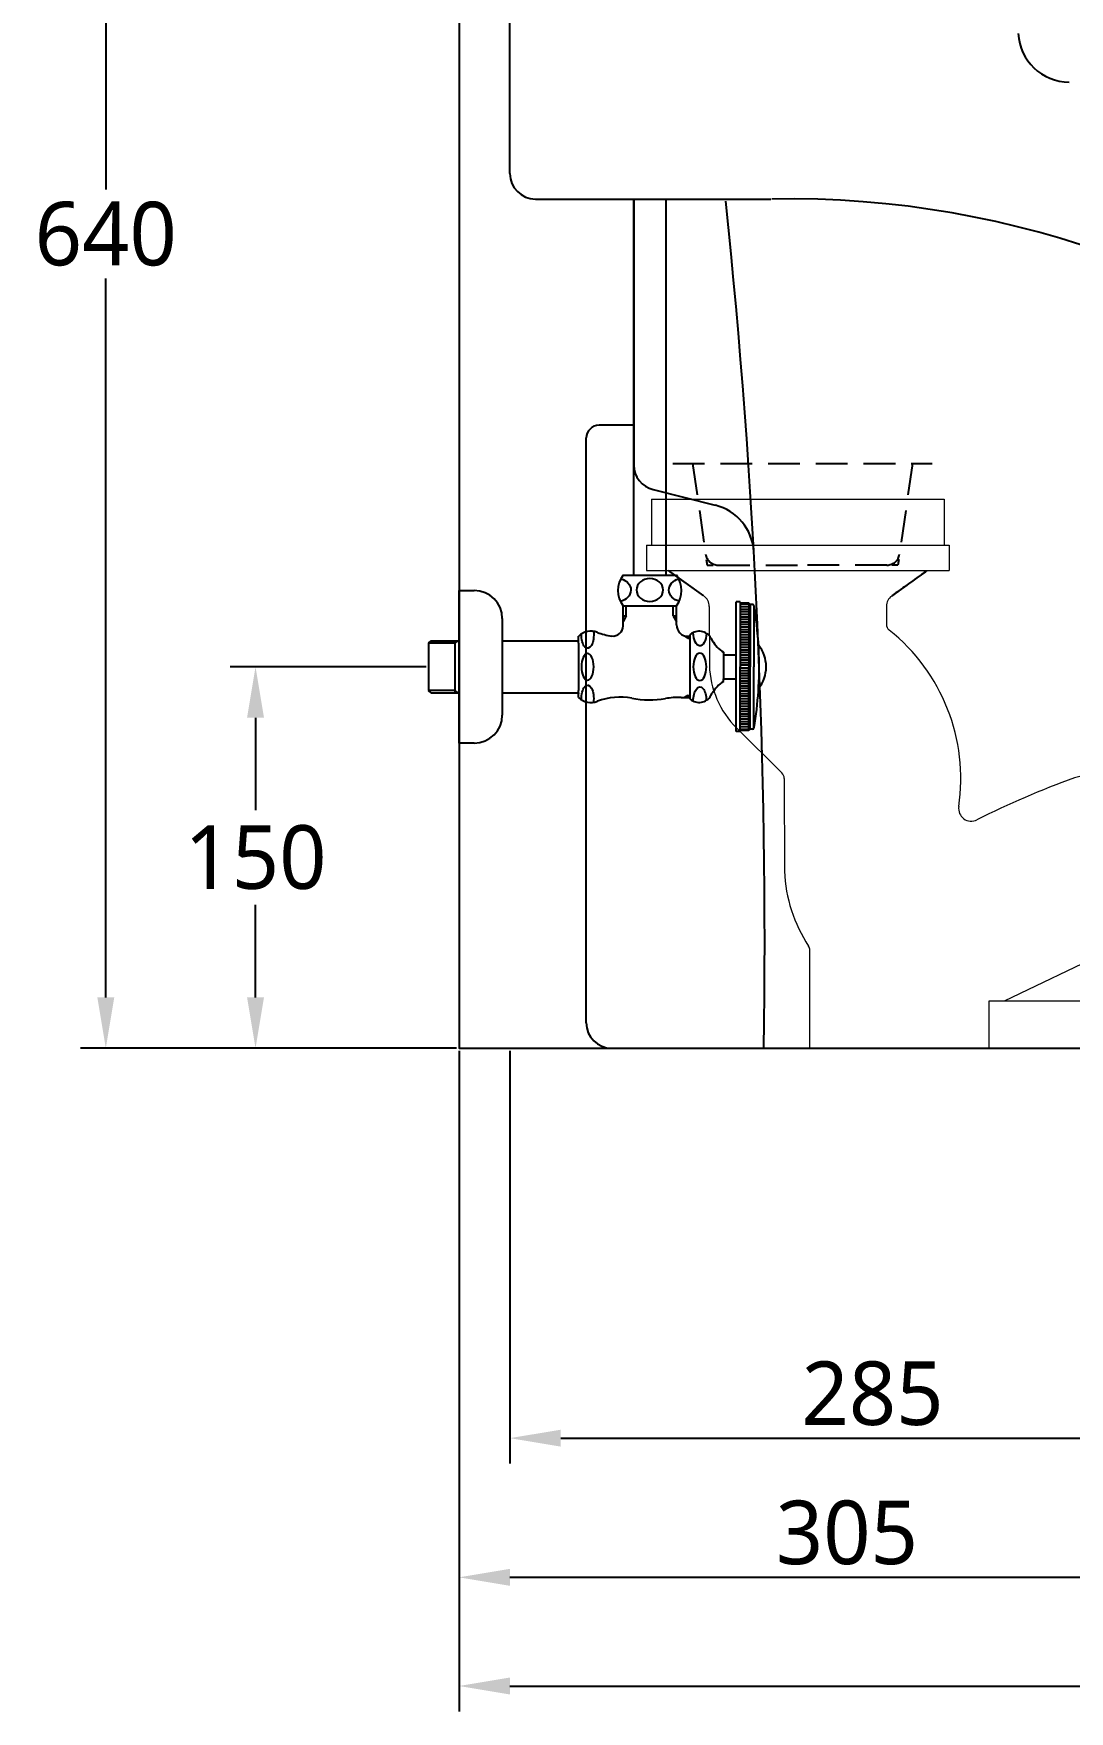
# Model space of a CAD drawing. Header units: millimetres. Extents: x 9575 to 12140, y 93 to 2418.
# Drawn here: x 9575 to 9983, y 93 to 753 of the extents above; entities that cross this region are included whole.
import ezdxf

# ---------------------------------------------------------------- set-up
doc = ezdxf.new("R2010")
doc.units = ezdxf.units.MM
doc.linetypes.add('CENTER', pattern=[50.8, 31.75, -6.35, 6.35, -6.35])
doc.linetypes.add('HIDDEN', pattern=[0.375, 0.25, -0.125])
for name, color, linetype in [('1', 1, 'Continuous'), ('2', 2, 'Continuous'), ('3', 3, 'Continuous'), ('4', 4, 'Continuous'), ('6', 6, 'Continuous'), ('CEN', 1, 'CENTER')]:
    doc.layers.add(name, color=color, linetype=linetype)
doc.styles.get("Standard").update_dxf_attribs({"font": 'NanumGothic.ttf'})
doc.dimstyles.new('ISO-25', dxfattribs={"dimtxt": 20, "dimasz": 20, "dimexe": 3, "dimexo": 1, "dimgap": 5, "dimtad": 1, "dimtoh": 1, "dimdec": 0, "dimtxsty": 'Standard', "dimcen": 0, "dimclrd": 3, "dimclre": 3, "dimclrt": 2, "dimadec": 0, "dimazin": 0, "dimtfac": 1, "dimtdec": 0, "dimtmove": 0, "dimatfit": 3, "dimfxl": 0, "dimarcsym": 0})

# ---------------------------------------------------------------- blocks, each defined once
blk = doc.blocks.new('*D32')
at = {"color": 3, "lineweight": -2}
for p, q in [((9762.67, 352.83), (9762.67, 190.46)), ((10047.79, 296.45), (10047.79, 190.46)), ((9782.67, 200.46), (10027.79, 200.46))]:
    blk.add_line(p, q, dxfattribs=at)
at = {"color": 3}
for points in [[(9782.67, 203.79), (9782.67, 197.12), (9762.67, 200.46)], [(10027.79, 203.79), (10027.79, 197.12), (10047.79, 200.46)]]:
    blk.add_solid(points, dxfattribs=at)
at = {"layer": 'Defpoints', "color": 0}
for p in [(9762.67, 353.83), (10047.79, 297.45), (10047.79, 200.46)]:
    blk.add_point(p, dxfattribs=at)
at = {"color": 2, "insert": (9905.23, 217.96), "char_height": 25, "attachment_point": 5}
blk.add_mtext('285', dxfattribs=at)
blk = doc.blocks.new('*D35')
at = {"layer": '3', "color": 3, "lineweight": -2}
for p, q in [((9742.67, 331.91), (9742.67, 135.72)), ((10047.67, 277.99), (10047.67, 135.72)), ((9762.67, 145.72), (10027.67, 145.72))]:
    blk.add_line(p, q, dxfattribs=at)
at = {"layer": '3', "color": 3}
for points in [[(9762.67, 149.05), (9762.67, 142.38), (9742.67, 145.72)], [(10027.67, 149.05), (10027.67, 142.38), (10047.67, 145.72)]]:
    blk.add_solid(points, dxfattribs=at)
at = {"layer": 'Defpoints', "color": 0}
for p in [(9742.67, 332.91), (10047.67, 278.99), (10047.67, 145.72)]:
    blk.add_point(p, dxfattribs=at)
at = {"layer": '3', "color": 2, "insert": (9895.17, 163.22), "char_height": 25, "attachment_point": 5}
blk.add_mtext('305', dxfattribs=at)
blk = doc.blocks.new('*D36')
at = {"color": 3, "lineweight": -2}
for p, q in [((9729.8, 503.83), (9652.67, 503.83)), ((9662.67, 483.83), (9662.67, 447.4)), ((9662.67, 373.83), (9662.67, 410.25)), ((9741.67, 353.83), (9652.67, 353.83))]:
    blk.add_line(p, q, dxfattribs=at)
at = {"color": 3}
for points in [[(9659.34, 483.83), (9666.01, 483.83), (9662.67, 503.83)], [(9659.34, 373.83), (9666.01, 373.83), (9662.67, 353.83)]]:
    blk.add_solid(points, dxfattribs=at)
at = {"layer": 'Defpoints', "color": 0}
for p in [(9662.67, 503.83), (9730.8, 503.83), (9742.67, 353.83)]:
    blk.add_point(p, dxfattribs=at)
at = {"color": 2, "insert": (9662.67, 428.83), "char_height": 25, "attachment_point": 5}
blk.add_mtext('150', dxfattribs=at)
blk = doc.blocks.new('*D38')
at = {"color": 3, "lineweight": -2}
for p, q in [((9772.25, 994.26), (9593.81, 994.26)), ((9603.81, 974.26), (9603.81, 691.54)), ((9603.81, 373.83), (9603.81, 656.54)), ((9741.67, 353.83), (9593.81, 353.83))]:
    blk.add_line(p, q, dxfattribs=at)
at = {"color": 3}
for points in [[(9600.48, 974.26), (9607.15, 974.26), (9603.81, 994.26)], [(9600.48, 373.83), (9607.15, 373.83), (9603.81, 353.83)]]:
    blk.add_solid(points, dxfattribs=at)
at = {"layer": 'Defpoints', "color": 0}
for p in [(9603.81, 994.26), (9773.25, 994.26), (9742.67, 353.83)]:
    blk.add_point(p, dxfattribs=at)
at = {"color": 2, "insert": (9603.81, 674.04), "char_height": 25, "attachment_point": 5}
blk.add_mtext('640', dxfattribs=at)
blk = doc.blocks.new('BGFB')
at = {"color": 2, "linetype": 'Continuous', "lineweight": 0}
for p, q in [((-57.5, 0), (57.5, 0)), ((-57.5, 0), (-57.5, -18)), ((57.5, 0), (57.5, -18)), ((-59.5, -18), (59.5, -18)), ((-59.5, -18), (-59.5, -28)), ((59.5, -18), (59.5, -28)), ((-59.5, -28), (59.5, -28)), ((-36.9, -38.04), (-50.78, -28)), ((36.9, -38.06), (50.8, -28)), ((-34.8, -42.11), (-34.78, -65.34)), ((34.83, -42.09), (34.8, -49.08)), ((-24.1, -89.92), (-6.23, -107.64)), ((-5.34, -109.77), (-5.28, -146.31)), ((4.73, -215.9), (4.73, -177.41)), ((127.84, -174.94), (81.13, -197.34)), ((127.84, -174.94), (135.25, -174.94)), ((138.25, -177.94), (138.25, -197.34)), ((207.14, -196.84), (207.14, -171.61)), ((207.34, -174.14), (245.63, -196.43)), ((151.35, -181.34), (192.35, -181.34)), ((151.35, -183.09), (192.35, -183.09)), ((144.35, -188.34), (144.35, -208.9)), ((146.35, -188.09), (146.35, -208.59)), ((197.35, -188.09), (197.35, -208.59)), ((199.35, -188.34), (199.35, -208.9)), ((144.35, -197.34), (75.09, -197.34)), ((75.09, -197.34), (75.09, -215.9)), ((130.19, -197.34), (130.19, -202.4)), ((199.35, -196.84), (269.24, -196.84)), ((213.73, -202.4), (213.73, -196.84)), ((269.24, -196.84), (269.24, -215.9)), ((144.35, -202.4), (130.19, -202.4)), ((199.35, -202.4), (213.73, -202.4)), ((4.73, -215.9), (269.24, -215.9)), ((151.35, -213.59), (192.35, -213.59)), ((117.84, -240.9), (117.84, -243.9)), ((118.52, -240.4), (118.34, -240.4)), ((118.52, -240.4), (225.36, -240.4)), ((225.86, -240.9), (225.86, -243.9)), ((118.54, -244.4), (118.34, -244.4)), ((118.54, -244.4), (225.36, -244.4)), ((120.35, -250.4), (223.35, -250.4)), ((120.65, -254.4), (223.05, -254.4))]:
    blk.add_line(p, q, dxfattribs=at)
at = {"color": 3, "linetype": 'Continuous', "lineweight": 0}
for p, q in [((117.84, -275.32), (117.84, -215.9)), ((225.86, -273.83), (225.86, -215.9))]:
    blk.add_line(p, q, dxfattribs=at)
at = {"color": 2}
for p, q in [((118.52, -240.4), (118.41, -215.9)), ((225.28, -215.9), (225.17, -240.4)), ((225.17, -240.4), (223.35, -240.4)), ((120.35, -250.4), (118.34, -250.4)), ((118.54, -244.4), (120.65, -244.4)), ((118.57, -250.4), (118.54, -244.4)), ((223.05, -244.4), (225.15, -244.4)), ((225.36, -250.4), (223.35, -250.4)), ((225.15, -244.4), (225.13, -250.4)), ((118.34, -254.4), (120.65, -254.4)), ((118.6, -256.9), (118.59, -254.4)), ((120.45, -263.9), (118.6, -256.9)), ((223.05, -254.4), (225.36, -254.4)), ((225.1, -256.9), (223.25, -263.9)), ((225.11, -254.4), (225.1, -256.9)), ((122.45, -263.9), (120.45, -263.9)), ((122.45, -263.9), (171.85, -263.9)), ((171.85, -263.9), (221.25, -263.9)), ((223.25, -263.9), (221.25, -263.9))]:
    blk.add_line(p, q, dxfattribs=at)
blk.add_line((120.35, -240.4), (118.52, -240.4))
at = {"color": 2, "linetype": 'Continuous', "lineweight": 0}
for centre in [(153.85, -188.62), (153.85, -193.62), (153.85, -198.62), (153.85, -203.62), (153.85, -208.62)]:
    blk.add_circle(centre, 1.5, dxfattribs=at)
for centre, radius, start, end in [((-39.8, -42.12), 5, 0.04466, 54.10673), ((39.83, -42.11), 5, 125.8861, 179.75562), ((37.8, -49.09), 3, 179.75562, 231.4151), ((-10.7, -109.88), 74.76, 351.54677, 51.4151), ((1.61, -64.14), 36.41, 181.8849, 225.07334), ((-8.34, -109.77), 3, 0.08945, 45.24079), ((239.79, -464.95), 378.84, 110.24375, 116.5549), ((131.95, -202.93), 96.26, 63.28091, 103.9725), ((140.19, -174.04), 67, 2.08282, 58.46047), ((68.2, -121.6), 5, 171.54677, 296.5549), ((52.79, -143.8), 58.13, 182.47622, 213.35345), ((1.73, -177.41), 3, 0, 33.35345), ((135.25, -177.94), 3, 0, 90), ((151.35, -188.34), 7, 90, 180), ((151.35, -188.09), 5, 90, 180), ((192.35, -188.34), 7, 360, 90), ((192.35, -188.09), 5, 0, 90), ((247.14, -193.84), 3, 239.7939, 270), ((151.35, -208.9), 7, 179.73808, 270), ((151.35, -208.59), 5, 180, 270), ((192.35, -208.59), 5, 270, 0), ((192.35, -208.9), 7, 270, 0), ((118.34, -240.9), 0.5, 90, 180), ((118.34, -243.9), 0.5, 180, 270), ((225.36, -240.9), 0.5, 0, 90), ((225.36, -243.9), 0.5, 270, 360), ((118.34, -250.9), 0.5, 90, 180), ((225.36, -250.9), 0.5, 0, 90), ((118.34, -253.9), 0.5, 180, 270), ((225.36, -253.9), 0.5, 270, 0)]:
    blk.add_arc(centre, radius, start, end, dxfattribs=at)
at = {"color": 3, "linetype": 'Continuous', "lineweight": 0}
blk.add_spline([(117.84, -275.32), (166.15, -271.49), (199.41, -276.45), (225.86, -273.83)], degree=3, dxfattribs=at)
at = {"layer": '1', "color": 252, "linetype": 'Continuous'}
for q in [(-50.8, -28), (-50.14, -28.48), (-50.14, -28.48), (-50.14, -28.48)]:
    blk.add_line((-36.9, -38.04), q, dxfattribs=at)
at = {"layer": '1', "color": 2, "linetype": 'Continuous'}
for centre in [(159.85, -188.62), (159.85, -188.62), (165.85, -188.62), (165.85, -188.62), (171.85, -188.62), (177.85, -188.62), (177.85, -188.62), (183.85, -188.62), (183.85, -188.62), (189.85, -188.62), (189.85, -188.62), (159.85, -193.62), (159.85, -193.62), (159.85, -198.62), (159.85, -198.62), (165.85, -193.62), (165.85, -193.62), (165.85, -198.62), (165.85, -198.62), (171.85, -193.62), (171.85, -198.62), (177.85, -193.62), (177.85, -193.62), (177.85, -198.62), (177.85, -198.62), (183.85, -193.62), (183.85, -193.62), (183.85, -198.62), (183.85, -198.62), (189.85, -193.62), (189.85, -193.62), (189.85, -198.62), (189.85, -198.62), (159.85, -203.62), (159.85, -203.62), (165.85, -203.62), (165.85, -203.62), (171.85, -203.62), (177.85, -203.62), (177.85, -203.62), (183.85, -203.62), (183.85, -203.62), (189.85, -203.62), (189.85, -203.62), (159.85, -208.62), (159.85, -208.62), (165.85, -208.62), (165.85, -208.62), (171.85, -208.62), (171.85, -208.62), (177.85, -208.62), (177.85, -208.62), (183.85, -208.62), (183.85, -208.62), (189.85, -208.62), (189.85, -208.62)]:
    blk.add_circle(centre, 1.5, dxfattribs=at)
at = {"layer": '1', "color": 252, "linetype": 'Continuous'}
for centre in [(171.85, -188.62), (171.85, -193.62), (171.85, -198.62), (171.85, -203.62)]:
    blk.add_circle(centre, 1.5, dxfattribs=at)
for points, degree in [([(50.14, -28.48), (36.94, -38.03)], 1), ([(50.14, -28.48), (45.74, -31.66), (41.34, -34.85), (36.94, -38.03)], 3), ([(50.14, -28.48), (36.94, -38.03)], 1), ([(50.14, -28.48), (45.74, -31.66), (41.34, -34.85), (36.94, -38.03)], 3), ([(197.87, -139.92), (198.2, -140.47), (198.52, -141.02), (198.83, -141.58)], 3), ([(197.87, -139.92), (198.2, -140.47), (198.52, -141.02), (198.83, -141.58)], 3)]:
    blk.add_open_spline(points, degree=degree, dxfattribs=at)
at = {"layer": 'CEN'}
blk.add_line((171.85, -269.9), (171.85, -196.9), dxfattribs=at)
blk = doc.blocks.new('*D47')
at = {"color": 3, "lineweight": -2}
for p, q in [((10499.31, 723.72), (10499.31, 92.97)), ((9742.67, 352.83), (9742.67, 92.97)), ((9762.67, 102.97), (10479.31, 102.97))]:
    blk.add_line(p, q, dxfattribs=at)
at = {"color": 3}
for points in [[(9762.67, 106.31), (9762.67, 99.64), (9742.67, 102.97)], [(10479.31, 106.31), (10479.31, 99.64), (10499.31, 102.97)]]:
    blk.add_solid(points, dxfattribs=at)
at = {"layer": 'Defpoints', "color": 0}
for p in [(10499.31, 724.72), (9742.67, 353.83), (10499.31, 102.97)]:
    blk.add_point(p, dxfattribs=at)
at = {"color": 2, "insert": (10120.99, 120.47), "char_height": 25, "attachment_point": 5}
blk.add_mtext('755', dxfattribs=at)

msp = doc.modelspace()

# ---------------------------------------------------------------- linework, layer by layer
for p, q in [((9762.71, 697.83), (9762.71, 946.83)), ((9772.71, 687.83), (9865.29, 687.83)), ((9811.42, 687.83), (9811.42, 583.21)), ((9811.42, 598.83), (9797.71, 598.83)), ((9792.71, 363.83), (9792.71, 593.83)), ((9819, 573.51), (9843.44, 567.39)), ((9802.71, 353.83), (10372.13, 353.83))]:
    msp.add_line(p, q)
at = {"color": 2}
for p in [(9802.71, 353.83), (9822.71, 353.83)]:
    msp.add_line(p, (10372.13, 353.83), dxfattribs=at)
for centre, radius, start, end in [((9982.51, 753.83), 20, 182.65582, 270), ((9772.71, 697.83), 10, 180, 270), ((9872.29, 315.48), 372.4, 5.90956, 91.01549), ((9797.71, 593.83), 5, 90, 180), ((9821.42, 583.21), 10, 180, 255.96294), ((9838.59, 547.99), 20, 3.15582, 75.96294), ((9802.71, 363.83), 10, 180, 270)]:
    msp.add_arc(centre, radius, start, end)
at = {"color": 0}
msp.add_arc((7040.13, 393.7), 2822.71, 359.19068, 5.96465, dxfattribs=at)
at = {"layer": '2', "color": 0, "linetype": 'HIDDEN', "ltscale": 50}
for p, q in [((9826.71, 583.83), (9928.71, 583.83)), ((9834.5, 583.83), (9839.6, 548.12)), ((9920.93, 583.83), (9915.83, 548.12)), ((9839.89, 546.1), (9840.21, 543.83)), ((9840.21, 543.83), (9842.6, 543.83)), ((9844.55, 543.83), (9877.71, 543.83)), ((9910.88, 543.83), (9877.71, 543.83)), ((9915.21, 543.83), (9912.84, 543.83)), ((9915.54, 546.1), (9915.21, 543.83))]:
    msp.add_line(p, q, dxfattribs=at)
for centre, start, end in [((9844.55, 548.83), 188.1301, 270), ((9910.88, 548.83), 270, 351.8699)]:
    msp.add_arc(centre, 5, start, end, dxfattribs=at)
at = {"layer": '4'}
for p, q in [((9811.32, 687.83), (9811.32, 539.83)), ((9824.02, 687.83), (9824.02, 539.83)), ((9807.17, 539.83), (9811.32, 539.83)), ((9811.32, 539.83), (9828.17, 539.83)), ((9742.67, 473.83), (9742.67, 533.83)), ((9742.67, 533.83), (9748.67, 533.83)), ((9853.17, 529.33), (9851.67, 529.33)), ((9851.67, 528.33), (9851.67, 529.33)), ((9851.67, 503.83), (9851.67, 528.33)), ((9853.17, 529.13), (9853.17, 529.33)), ((9853.17, 529.13), (9853.17, 503.83)), ((9856.67, 528.42), (9853.17, 528.42)), ((9856.67, 528.83), (9853.47, 528.83)), ((9857.17, 528.33), (9856.67, 528.83)), ((9856.67, 528.83), (9856.67, 503.83)), ((9858, 528.33), (9857.17, 528.33)), ((9857.17, 528.33), (9857.17, 503.83)), ((9759.67, 522.83), (9759.67, 484.83)), ((9807.17, 527.83), (9828.17, 527.83)), ((9807.17, 519.92), (9807.17, 527.83)), ((9807.17, 523.83), (9808.42, 523.83)), ((9808.42, 523.83), (9807.17, 521.66)), ((9808.42, 523.83), (9808.42, 527.83)), ((9826.92, 523.83), (9826.92, 527.83)), ((9826.92, 523.83), (9828.17, 523.83)), ((9826.92, 523.83), (9828.17, 521.66)), ((9828.17, 520.33), (9828.17, 527.83)), ((9856.67, 527.42), (9853.17, 527.42)), ((9856.67, 526.42), (9853.17, 526.42)), ((9856.67, 525.42), (9853.17, 525.42)), ((9856.67, 524.42), (9853.17, 524.42)), ((9856.67, 523.42), (9853.17, 523.42)), ((9856.67, 522.42), (9853.17, 522.42)), ((9856.67, 521.42), (9853.17, 521.42)), ((9858.59, 527.83), (9858.59, 503.83)), ((9789.67, 513.08), (9789.67, 515.83)), ((9832.67, 515.08), (9831.37, 516.02)), ((9832.67, 515.83), (9833.59, 515.83)), ((9832.67, 515.08), (9832.67, 515.83)), ((9832.67, 515.08), (9833.59, 515.08)), ((9833.59, 515.83), (9833.59, 516.55)), ((9833.59, 491.83), (9833.59, 515.83)), ((9841.7, 515.15), (9842.25, 514.19)), ((9856.67, 520.42), (9853.17, 520.42)), ((9856.67, 519.42), (9853.17, 519.42)), ((9856.67, 518.42), (9853.17, 518.42)), ((9856.67, 517.42), (9853.17, 517.42)), ((9856.67, 516.42), (9853.17, 516.42)), ((9856.67, 515.42), (9853.17, 515.42)), ((9730.67, 513.08), (9731.67, 514.08)), ((9741.17, 513.08), (9730.67, 513.08)), ((9730.8, 494.58), (9730.8, 513.08)), ((9731.67, 514.08), (9742.67, 514.08)), ((9741.17, 493.58), (9741.17, 514.08)), ((9741.17, 513.08), (9742.17, 514.08)), ((9742.67, 513.46), (9742.67, 494.19)), ((9759.67, 514.08), (9789.67, 514.08)), ((9789.67, 513.08), (9789.67, 494.58)), ((9846.59, 509.56), (9846.59, 508.58)), ((9846.59, 508.58), (9846.59, 499.08)), ((9846.59, 508.58), (9851.67, 508.58)), ((9856.67, 514.42), (9853.17, 514.42)), ((9856.67, 513.42), (9853.17, 513.42)), ((9856.67, 512.42), (9853.17, 512.42)), ((9856.67, 511.42), (9853.17, 511.42)), ((9856.67, 510.42), (9853.17, 510.42)), ((9856.67, 509.42), (9853.17, 509.42)), ((9856.67, 508.42), (9853.17, 508.42)), ((9851.67, 478.33), (9851.67, 503.83)), ((9856.67, 507.42), (9853.17, 507.42)), ((9856.67, 506.42), (9853.17, 506.42)), ((9856.67, 505.42), (9853.17, 505.42)), ((9856.67, 504.42), (9853.17, 504.42)), ((9853.17, 478.53), (9853.17, 503.83)), ((9856.67, 503.24), (9853.17, 503.24)), ((9856.67, 502.24), (9853.17, 502.24)), ((9856.67, 478.83), (9856.67, 503.83)), ((9857.17, 479.33), (9857.17, 503.83)), ((9858.59, 479.83), (9858.59, 503.83)), ((9846.59, 499.08), (9851.67, 499.08)), ((9846.59, 498.09), (9846.59, 499.08)), ((9856.67, 501.24), (9853.17, 501.24)), ((9856.67, 500.24), (9853.17, 500.24)), ((9856.67, 499.24), (9853.17, 499.24)), ((9856.67, 498.24), (9853.17, 498.24)), ((9856.67, 497.24), (9853.17, 497.24)), ((9856.67, 496.24), (9853.17, 496.24)), ((9856.67, 495.24), (9853.17, 495.24)), ((9741.17, 494.58), (9730.67, 494.58)), ((9731.67, 493.58), (9730.67, 494.58)), ((9731.67, 493.58), (9742.67, 493.58)), ((9742.17, 493.58), (9741.17, 494.58)), ((9759.67, 493.58), (9789.67, 493.58)), ((9789.67, 491.83), (9789.67, 494.58)), ((9789.67, 493.58), (9789.67, 493.4)), ((9789.67, 491.83), (9789.67, 493.4)), ((9829.96, 491.83), (9833.59, 491.83)), ((9832.67, 492.58), (9831.37, 491.83)), ((9832.67, 492.58), (9833.59, 492.58)), ((9832.67, 491.83), (9832.67, 492.58)), ((9833.59, 491.11), (9833.59, 491.83)), ((9841.7, 492.51), (9842.25, 493.46)), ((9856.67, 494.24), (9853.17, 494.24)), ((9856.67, 493.24), (9853.17, 493.24)), ((9856.67, 492.24), (9853.17, 492.24)), ((9856.67, 491.24), (9853.17, 491.24)), ((9856.67, 490.24), (9853.17, 490.24)), ((9856.67, 489.24), (9853.17, 489.24)), ((9856.67, 488.24), (9853.17, 488.24)), ((9856.67, 487.24), (9853.17, 487.24)), ((9856.67, 486.24), (9853.17, 486.24)), ((9856.67, 485.24), (9853.17, 485.24)), ((9856.67, 484.24), (9853.17, 484.24)), ((9856.67, 483.24), (9853.17, 483.24)), ((9856.67, 482.24), (9853.17, 482.24)), ((9853.17, 478.33), (9851.67, 478.33)), ((9856.67, 481.24), (9853.17, 481.24)), ((9856.67, 480.24), (9853.17, 480.24)), ((9856.67, 479.24), (9853.17, 479.24)), ((9853.17, 478.33), (9853.17, 478.53)), ((9856.67, 478.83), (9853.47, 478.83)), ((9857.17, 479.33), (9856.67, 478.83)), ((9858, 479.33), (9857.17, 479.33)), ((9748.67, 473.83), (9742.67, 473.83))]:
    msp.add_line(p, q, dxfattribs=at)
for centre, radius, start, end in [((9815.17, 533.83), 10, 143.1301, 216.8699), ((9820.17, 533.83), 10, 323.1301, 36.8699), ((9748.67, 522.83), 11, 0, 90), ((9853.47, 529.13), 0.3, 180, 270), ((9858, 527.63), 0.7, 9.49341, 90), ((9715.67, 503.83), 145, 1.94314, 9.49341), ((9794.58, 510.83), 7, 69.03386, 134.51294), ((9805.97, 540.55), 24.83, 249.03386, 262.28832), ((9803.17, 519.92), 4, 262.28832, 0), ((9832.67, 520.33), 4.5, 180, 270), ((9837.06, 512.47), 5.36, 30, 130.43057), ((9854.38, 521.19), 14, 210, 236.19018), ((9715.67, 503.83), 145, 350.50659, 1.94314), ((9849.42, 503.78), 14, 0.24727, 38.21407), ((9849.42, 503.9), 14, 321.78593, 359.75273), ((9854.38, 486.46), 14, 123.80982, 150), ((9794.58, 496.82), 7, 225.5, 290.96614), ((9805.97, 467.1), 24.83, 79.26272, 110.96614), ((9817.67, 528.83), 38, 259.26273, 279.30483), ((9829.96, 453.83), 38, 90, 99.30482), ((9837.06, 495.18), 5.36, 229.56943, 330), ((9748.67, 484.83), 11, 270, 0), ((9853.47, 478.53), 0.3, 90, 180), ((9858, 480.03), 0.7, 270, 350.50659)]:
    msp.add_arc(centre, radius, start, end, dxfattribs=at)
at = {"layer": '4', "extrusion": (0, 0, -1)}
for centre, major_axis, ratio, start_param, end_param in [((9804.99, 534.05), (-5.23, 0), 0.866391, 1.824119, 4.49897), ((9830.45, 534.05), (-5.23, 0), 0.866391, 4.942097, 7.58465), ((9793.23, 516.33), (0, -5.22), 0.46009, 4.433611, 7.934688), ((9837.35, 517.42), (0, -5.4), 0.478204, 4.79078, 7.834251), ((9793.23, 491.41), (0, -5.22), 0.46009, 1.472186, 5.009627), ((9837.35, 490.51), (0, -5.4), 0.478204, 1.540108, 4.68362)]:
    msp.add_ellipse(centre, major_axis=major_axis, ratio=ratio, start_param=start_param, end_param=end_param, dxfattribs=at)
for centre, major_axis, ratio in [((9817.67, 534.05), (-5.23, 0), 0.866391), ((9793.23, 503.83), (0, -5.22), 0.46009), ((9837.35, 503.83), (0, -5.4), 0.478204)]:
    msp.add_ellipse(centre, major_axis=major_axis, ratio=ratio, dxfattribs=at)
at = {"layer": '6'}
msp.add_lwpolyline([(12139.63, 2278.86), (9742.67, 2278.86), (9742.67, 353.83), (11670.17, 353.83), (11670.17, 1353.83)], dxfattribs=at)

# ---------------------------------------------------------------- block references
at = {"color": 1}
msp.add_blockref('BGFB', (9875.87, 569.73), dxfattribs=at)

# ---------------------------------------------------------------- dimensions: what is measured, and where the dimension line sits
dim = msp.add_linear_dim(base=(9603.81, 994.26), p1=(9742.67, 353.83), p2=(9773.25, 994.26), angle=90, text='640', dimstyle='ISO-25', override={"dimtxt": 25, "dimexe": 10, "dimtih": 1, "dimarcsym": 1})
dim.commit()
dim.dimension.update_dxf_attribs({"geometry": '*D38', "text_midpoint": (9603.81, 674.04)})
dim = msp.add_linear_dim(base=(10499.31, 102.97), p1=(9742.67, 353.83), p2=(10499.31, 724.72), text='755', dimstyle='ISO-25', override={"dimtxt": 25, "dimexe": 10, "dimarcsym": 1})
dim.commit()
dim.dimension.update_dxf_attribs({"geometry": '*D47', "text_midpoint": (10120.99, 102.97), "dimtype": 160})
dim = msp.add_linear_dim(base=(9662.67, 503.83), p1=(9742.67, 353.83), p2=(9730.8, 503.83), angle=90, dimstyle='ISO-25', override={"dimtxt": 25, "dimexe": 10, "dimtih": 1, "dimarcsym": 1})
dim.commit()
dim.dimension.update_dxf_attribs({"geometry": '*D36', "text_midpoint": (9662.67, 428.83)})
dim = msp.add_linear_dim(base=(10047.79, 200.46), p1=(9762.67, 353.83), p2=(10047.79, 297.45), dimstyle='ISO-25', override={"dimtxt": 25, "dimexe": 10, "dimarcsym": 1})
dim.commit()
dim.dimension.update_dxf_attribs({"geometry": '*D32', "text_midpoint": (9905.23, 217.96)})
at = {"layer": '3'}
dim = msp.add_linear_dim(base=(10047.67, 145.72), p1=(9742.67, 332.91), p2=(10047.67, 278.99), dimstyle='ISO-25', override={"dimtxt": 25, "dimexe": 10, "dimarcsym": 1}, dxfattribs=at)
dim.commit()
dim.dimension.update_dxf_attribs({"geometry": '*D35', "text_midpoint": (9895.17, 145.72), "dimtype": 160})

doc.saveas('drawing.dxf')
